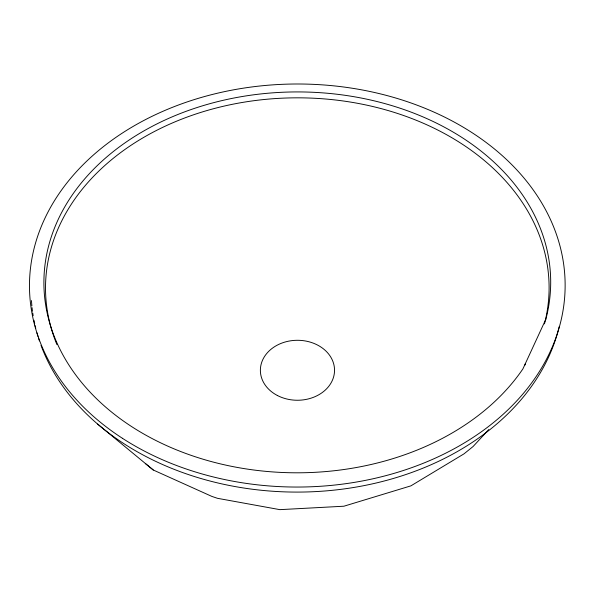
<?xml version="1.0" encoding="UTF-8"?>
<svg xmlns="http://www.w3.org/2000/svg" width="594" height="594" viewBox="0 0 594 594"><rect width="100%" height="100%" fill="white"/><g stroke="black" fill="none" stroke-linecap="round" stroke-linejoin="round"><path stroke-width="0.89" d="M524.97 365.065L525.408 363.498M488.773 429.559L473.099 446.502L464.011 453.846L410.907 485.855L343.896 506.214L279.856 509.645L217.493 498.314L211.858 496.406L153.289 470.017L145.3 463.483M97.631 424.079L153.289 470.017M56.927 344.602A251.789 190.035 -0.1 0 1 283.412 98.129A251.789 190.035 -0.1 0 1 544.483 323.893M559.177 326.7A266.142 201.091 -0.1 0 1 309.704 491.862A266.142 201.091 -0.1 0 1 41.008 345.337M39.434 340.897A266.142 201.091 -0.1 0 1 38.558 338.216M37.994 336.427A266.142 201.091 -0.1 0 1 36.947 332.833M35.759 328.334A266.142 201.091 -0.1 0 1 35.105 325.631M34.704 323.834A266.142 201.091 -0.1 0 1 33.962 320.225M33.167 315.726A266.142 201.091 -0.1 0 1 32.752 313.031M32.499 311.241A266.142 201.091 -0.1 0 1 32.069 307.662M31.89 305.88A266.142 201.091 -0.1 0 1 31.467 300.557M545.849 319.216L522.928 368.859A253.393 190.436 -0.1 0 1 98.21 400.326A253.393 190.436 -0.1 0 1 238.149 97.23A253.393 190.436 -0.1 0 1 545.849 319.216M277.324 395.463A37.08 29.982 -0.1 0 0 334.489 371.755A37.08 29.982 -0.1 0 0 280.546 343.599A37.08 29.982 -0.1 0 0 277.324 395.463M122.431 438.298A267.835 201.529 -0.1 0 0 560.424 322.958A267.835 201.529 -0.1 0 0 209.058 95.315A267.835 201.529 -0.1 0 0 122.431 438.298"/></g></svg>
